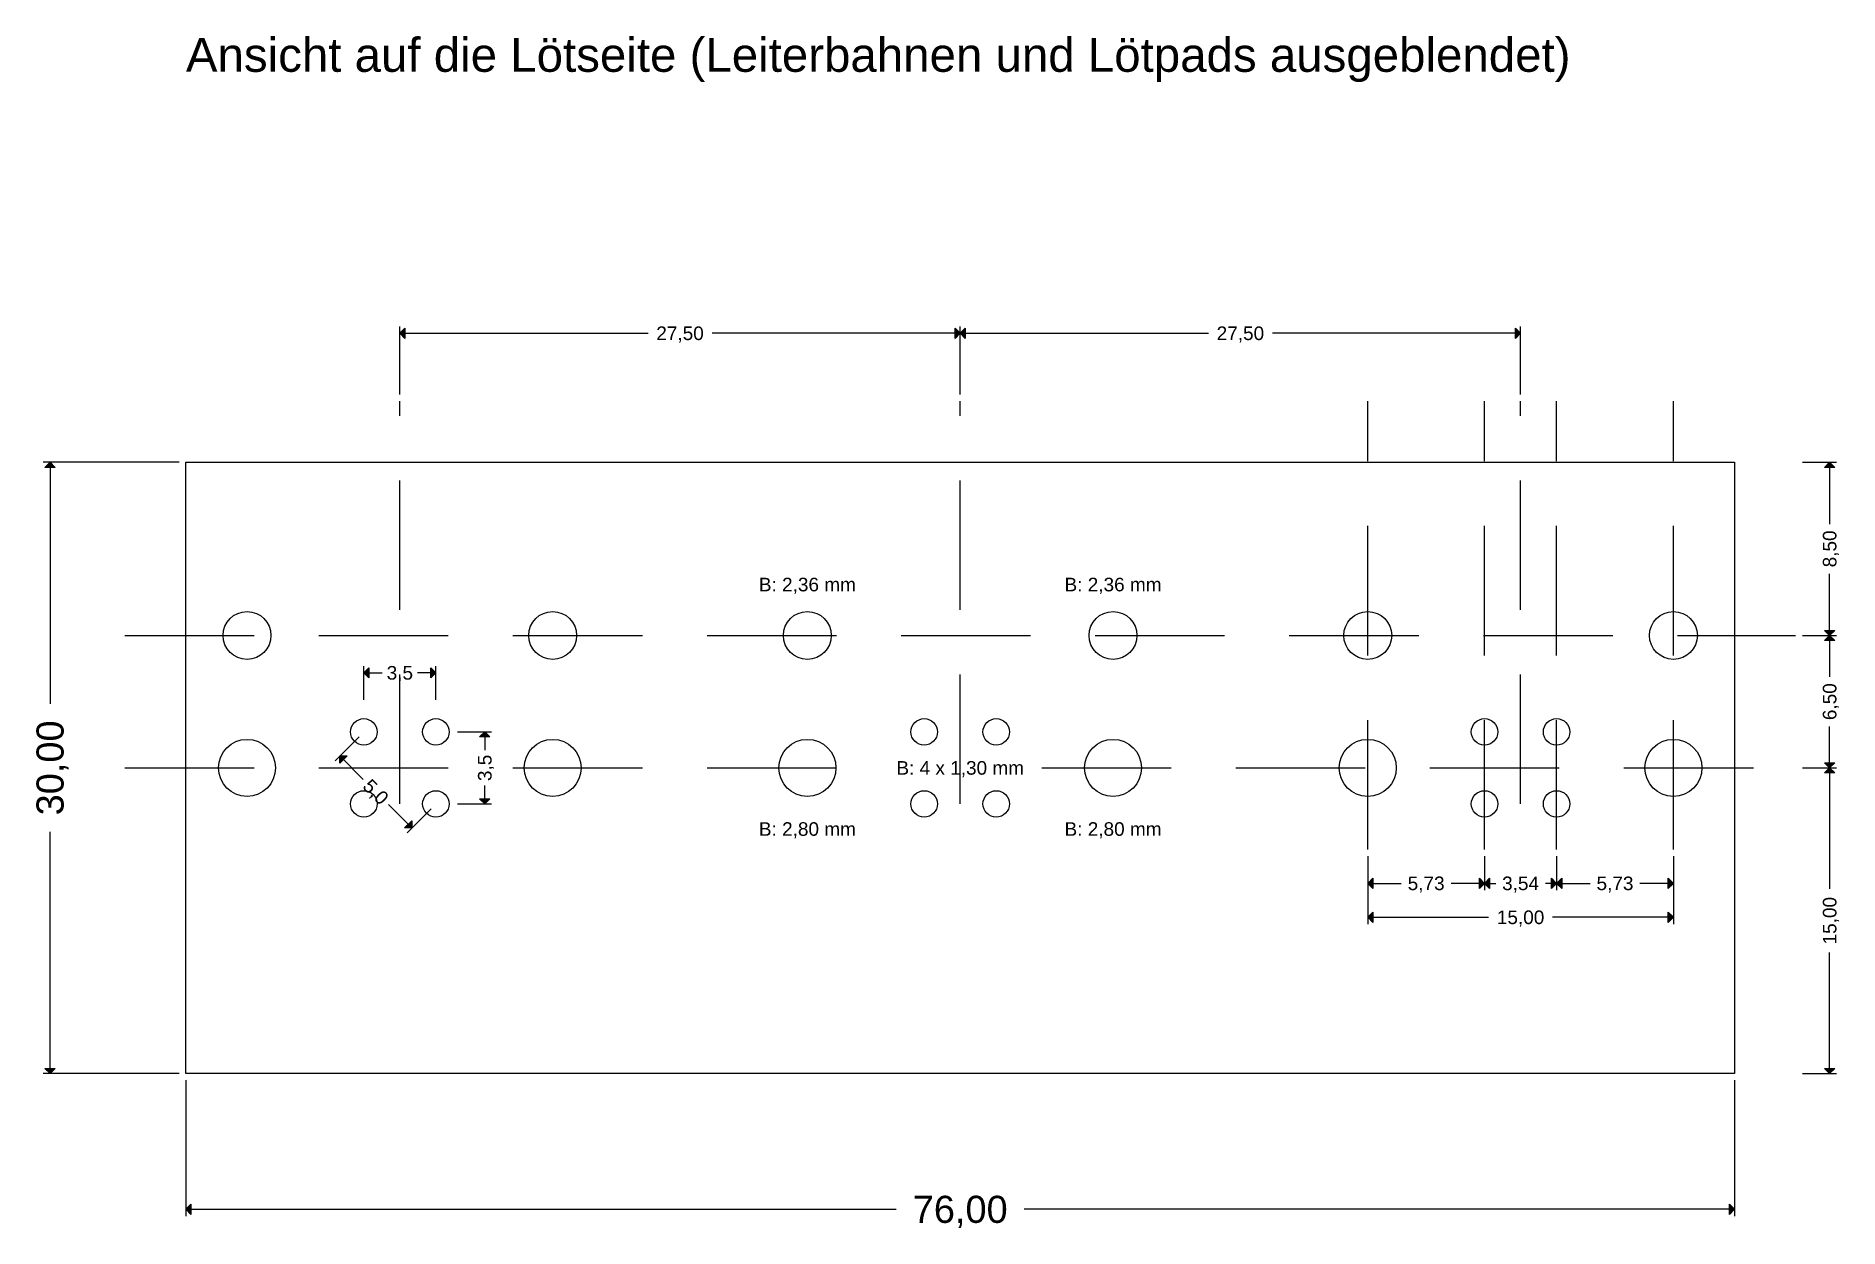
# Model space of a CAD drawing. Extents: x 4.6 to 93.1, y 5.4 to 63.9.
import ezdxf
from ezdxf.enums import TextEntityAlignment as Align

# ---------------------------------------------------------------- set-up
doc = ezdxf.new("R2010")
doc.units = 0
doc.linetypes.add('HIDDEN', pattern=[9.525, 6.35, -3.175])
for name, color, linetype in [('1', 7, 'Continuous'), ('BESCHRIFTUNG', 7, 'Continuous'), ('PCB', 7, 'Continuous')]:
    doc.layers.add(name, color=color, linetype=linetype)
doc.styles.add('ARIAL', font='arial.ttf')

# ---------------------------------------------------------------- blocks, each defined once
blk = doc.blocks.new('ARROW')
at = {"layer": '1', "linetype": 'Continuous'}
blk.add_hatch(color=0, dxfattribs=at).paths.add_polyline_path([(0, 0), (12.7, 12.7), (12.7, -12.7)])
at = {"layer": '1', "color": 0, "linetype": 'Continuous'}
blk.add_lwpolyline([(0, 0), (12.7, 12.7), (12.7, -12.7)], close=True, dxfattribs=at)

msp = doc.modelspace()

# ---------------------------------------------------------------- linework, layer by layer
at = {"layer": 'BESCHRIFTUNG', "color": 1, "linetype": 'Continuous'}
for p, q in [((22.5, 46.333), (22.5, 49.667)), ((50, 46.333), (50, 49.667)), ((50, 46.333), (50, 49.667)), ((77.5, 46.333), (77.5, 49.667)), ((22.5, 49.333), (34.681, 49.333)), ((50, 49.333), (37.819, 49.333)), ((50, 49.333), (62.181, 49.333)), ((77.5, 49.333), (65.319, 49.333))]:
    msp.add_line(p, q, dxfattribs=at)
at = {"layer": 'BESCHRIFTUNG', "color": 5, "linetype": 'Continuous'}
for p, q in [((11.667, 43), (5, 43)), ((5.333, 43), (5.333, 31.138)), ((91.333, 43), (93, 43)), ((92.667, 43), (92.667, 39.97)), ((92.667, 34.5), (92.667, 37.53)), ((91.333, 34.5), (93, 34.5)), ((91.333, 34.5), (93, 34.5)), ((92.667, 34.5), (92.667, 32.47)), ((20.732, 31.333), (20.732, 33)), ((24.268, 31.333), (24.268, 33)), ((20.732, 32.667), (21.628, 32.667)), ((24.268, 32.667), (23.372, 32.667)), ((20.497, 29.532), (19.318, 28.354)), ((25.333, 29.768), (27, 29.768)), ((26.667, 29.768), (26.667, 28.872)), ((92.667, 28), (92.667, 30.03)), ((19.554, 28.589), (20.705, 27.438)), ((91.333, 28), (93, 28)), ((91.333, 28), (93, 28)), ((92.667, 28), (92.667, 22.069)), ((26.667, 26.232), (26.667, 27.128)), ((23.089, 25.054), (21.938, 26.205)), ((24.032, 25.997), (22.854, 24.818)), ((25.333, 26.232), (27, 26.232)), ((5.333, 13), (5.333, 24.862)), ((70, 23.667), (70, 22)), ((70, 23.667), (70, 20.333)), ((75.732, 23.667), (75.732, 22)), ((75.732, 23.667), (75.732, 22)), ((79.268, 23.667), (79.268, 22)), ((79.268, 23.667), (79.268, 22)), ((85, 23.667), (85, 22)), ((85, 23.667), (85, 20.333)), ((70, 22.333), (71.646, 22.333)), ((75.732, 22.333), (74.087, 22.333)), ((75.732, 22.333), (76.28, 22.333)), ((79.268, 22.333), (78.72, 22.333)), ((79.268, 22.333), (80.913, 22.333)), ((85, 22.333), (83.354, 22.333)), ((70, 20.667), (75.931, 20.667)), ((85, 20.667), (79.069, 20.667)), ((92.667, 13), (92.667, 18.931)), ((11.667, 13), (5, 13)), ((12, 12.667), (12, 6)), ((88, 12.667), (88, 6)), ((91.333, 13), (93, 13)), ((12, 6.333), (46.862, 6.333)), ((88, 6.333), (53.138, 6.333))]:
    msp.add_line(p, q, dxfattribs=at)
at = {"layer": 'BESCHRIFTUNG', "color": 1, "linetype": 'HIDDEN'}
for points in [[(22.5, 26.232), (22.5, 46)], [(50, 26.232), (50, 46)], [(77.5, 26.232), (77.5, 46)]]:
    msp.add_lwpolyline(points, dxfattribs=at)
at = {"layer": 'BESCHRIFTUNG', "color": 5, "linetype": 'HIDDEN'}
for points in [[(70, 24), (70, 46)], [(75.732, 24), (75.732, 46)], [(79.268, 24), (79.268, 46)], [(85, 24), (85, 46)], [(9, 34.5), (91, 34.5)], [(9, 28), (46, 28)], [(54, 28), (91, 28)]]:
    msp.add_lwpolyline(points, dxfattribs=at)
at = {"layer": 'PCB', "color": 7, "linetype": 'Continuous'}
for p, q in [((12, 43), (88, 43)), ((12, 13), (12, 43)), ((88, 43), (88, 13)), ((88, 13), (12, 13))]:
    msp.add_line(p, q, dxfattribs=at)
for centre, radius in [((15, 34.5), 1.175), ((30, 34.5), 1.175), ((42.5, 34.5), 1.175), ((57.5, 34.5), 1.175), ((70, 34.5), 1.175), ((85, 34.5), 1.175), ((20.732, 29.768), 0.65), ((24.268, 29.768), 0.65), ((48.232, 29.768), 0.65), ((51.768, 29.768), 0.65), ((75.732, 29.768), 0.65), ((79.268, 29.768), 0.65), ((15, 28), 1.4), ((30, 28), 1.4), ((42.5, 28), 1.4), ((57.5, 28), 1.4), ((70, 28), 1.4), ((85, 28), 1.4), ((20.732, 26.232), 0.65), ((24.268, 26.232), 0.65), ((48.232, 26.232), 0.65), ((51.768, 26.232), 0.65), ((75.732, 26.232), 0.65), ((79.268, 26.232), 0.65)]:
    msp.add_circle(centre, radius, dxfattribs=at)

# ---------------------------------------------------------------- block references
at = {"layer": 'BESCHRIFTUNG', "color": 1, "linetype": 'Continuous', "xscale": 0.0196850393700788, "yscale": 0.0196850393700788}
for p in [(22.5, 49.333), (50, 49.333)]:
    msp.add_blockref('ARROW', p, dxfattribs=at)
at = {"layer": 'BESCHRIFTUNG', "color": 1, "linetype": 'Continuous', "xscale": 0.0196850393700788, "yscale": 0.0196850393700788, "rotation": 180}
for p in [(50, 49.333), (77.5, 49.333)]:
    msp.add_blockref('ARROW', p, dxfattribs=at)
at = {"layer": 'BESCHRIFTUNG', "color": 5, "linetype": 'Continuous', "xscale": 0.0196850393700788, "yscale": 0.0196850393700788}
for p, rotation in [((5.333, 43), 270.0000000000001), ((92.667, 43), 270.0000000000001), ((92.667, 34.5), 90.00000000000006), ((92.667, 34.5), 270.0000000000001), ((24.268, 32.667), 180), ((26.667, 29.768), 270.0000000000001), ((19.554, 28.589), 314.9999999999999), ((92.667, 28), 90.00000000000006), ((92.667, 28), 270.0000000000001), ((26.667, 26.232), 90.00000000000006), ((23.089, 25.054), 134.9999999999999), ((75.732, 22.333), 180), ((79.268, 22.333), 180), ((85, 22.333), 180), ((85, 20.667), 180), ((5.333, 13), 90.00000000000006), ((92.667, 13), 90.00000000000006), ((88, 6.333), 180)]:
    msp.add_blockref('ARROW', p, dxfattribs=dict(at, rotation=rotation))
for p in [(20.732, 32.667), (70, 22.333), (75.732, 22.333), (79.268, 22.333), (70, 20.667), (12, 6.333)]:
    msp.add_blockref('ARROW', p, dxfattribs=at)

# ---------------------------------------------------------------- texts
at = {"layer": 'BESCHRIFTUNG', "color": 5, "linetype": 'Continuous', "style": 'ARIAL'}
msp.add_text('Ansicht auf die Lötseite (Leiterbahnen und Lötpads ausgeblendet)', height=1.66667, dxfattribs=at).set_placement((12, 63), align=Align.MIDDLE_LEFT)
at = {"layer": 'BESCHRIFTUNG', "color": 1, "linetype": 'Continuous', "style": 'ARIAL'}
for p in [(36.25, 49.333), (63.75, 49.333)]:
    msp.add_text('27,50', height=0.6667, dxfattribs=at).set_placement(p, align=Align.MIDDLE_CENTER)
at = {"layer": 'BESCHRIFTUNG', "color": 5, "linetype": 'Continuous', "style": 'ARIAL'}
for s, height, rotation, p in [('8,50', 0.6667, 90, (92.667, 38.75)), ('6,50', 0.6667, 90, (92.667, 31.25)), ('30,00', 1.3333, 90, (5.333, 28)), ('3,5', 0.6667, 90, (26.667, 28)), ('5,0', 0.6667, 315, (21.321, 26.821)), ('15,00', 0.6667, 90, (92.667, 20.5))]:
    msp.add_text(s, height=height, rotation=rotation, dxfattribs=at).set_placement(p, align=Align.MIDDLE_CENTER)
for s, height, p in [('B: 2,36 mm', 0.6667, (42.5, 37)), ('B: 2,36 mm', 0.6667, (57.5, 37)), ('3,5', 0.6667, (22.5, 32.667)), ('B: 4 x 1,30 mm', 0.66667, (50, 28)), ('B: 2,80 mm', 0.6667, (42.5, 25)), ('B: 2,80 mm', 0.6667, (57.5, 25)), ('5,73', 0.6667, (72.866, 22.333)), ('3,54', 0.6667, (77.5, 22.333)), ('5,73', 0.6667, (82.134, 22.333)), ('15,00', 0.6667, (77.5, 20.667)), ('76,00', 1.3333, (50, 6.333))]:
    msp.add_text(s, height=height, dxfattribs=at).set_placement(p, align=Align.MIDDLE_CENTER)

doc.saveas('drawing.dxf')
